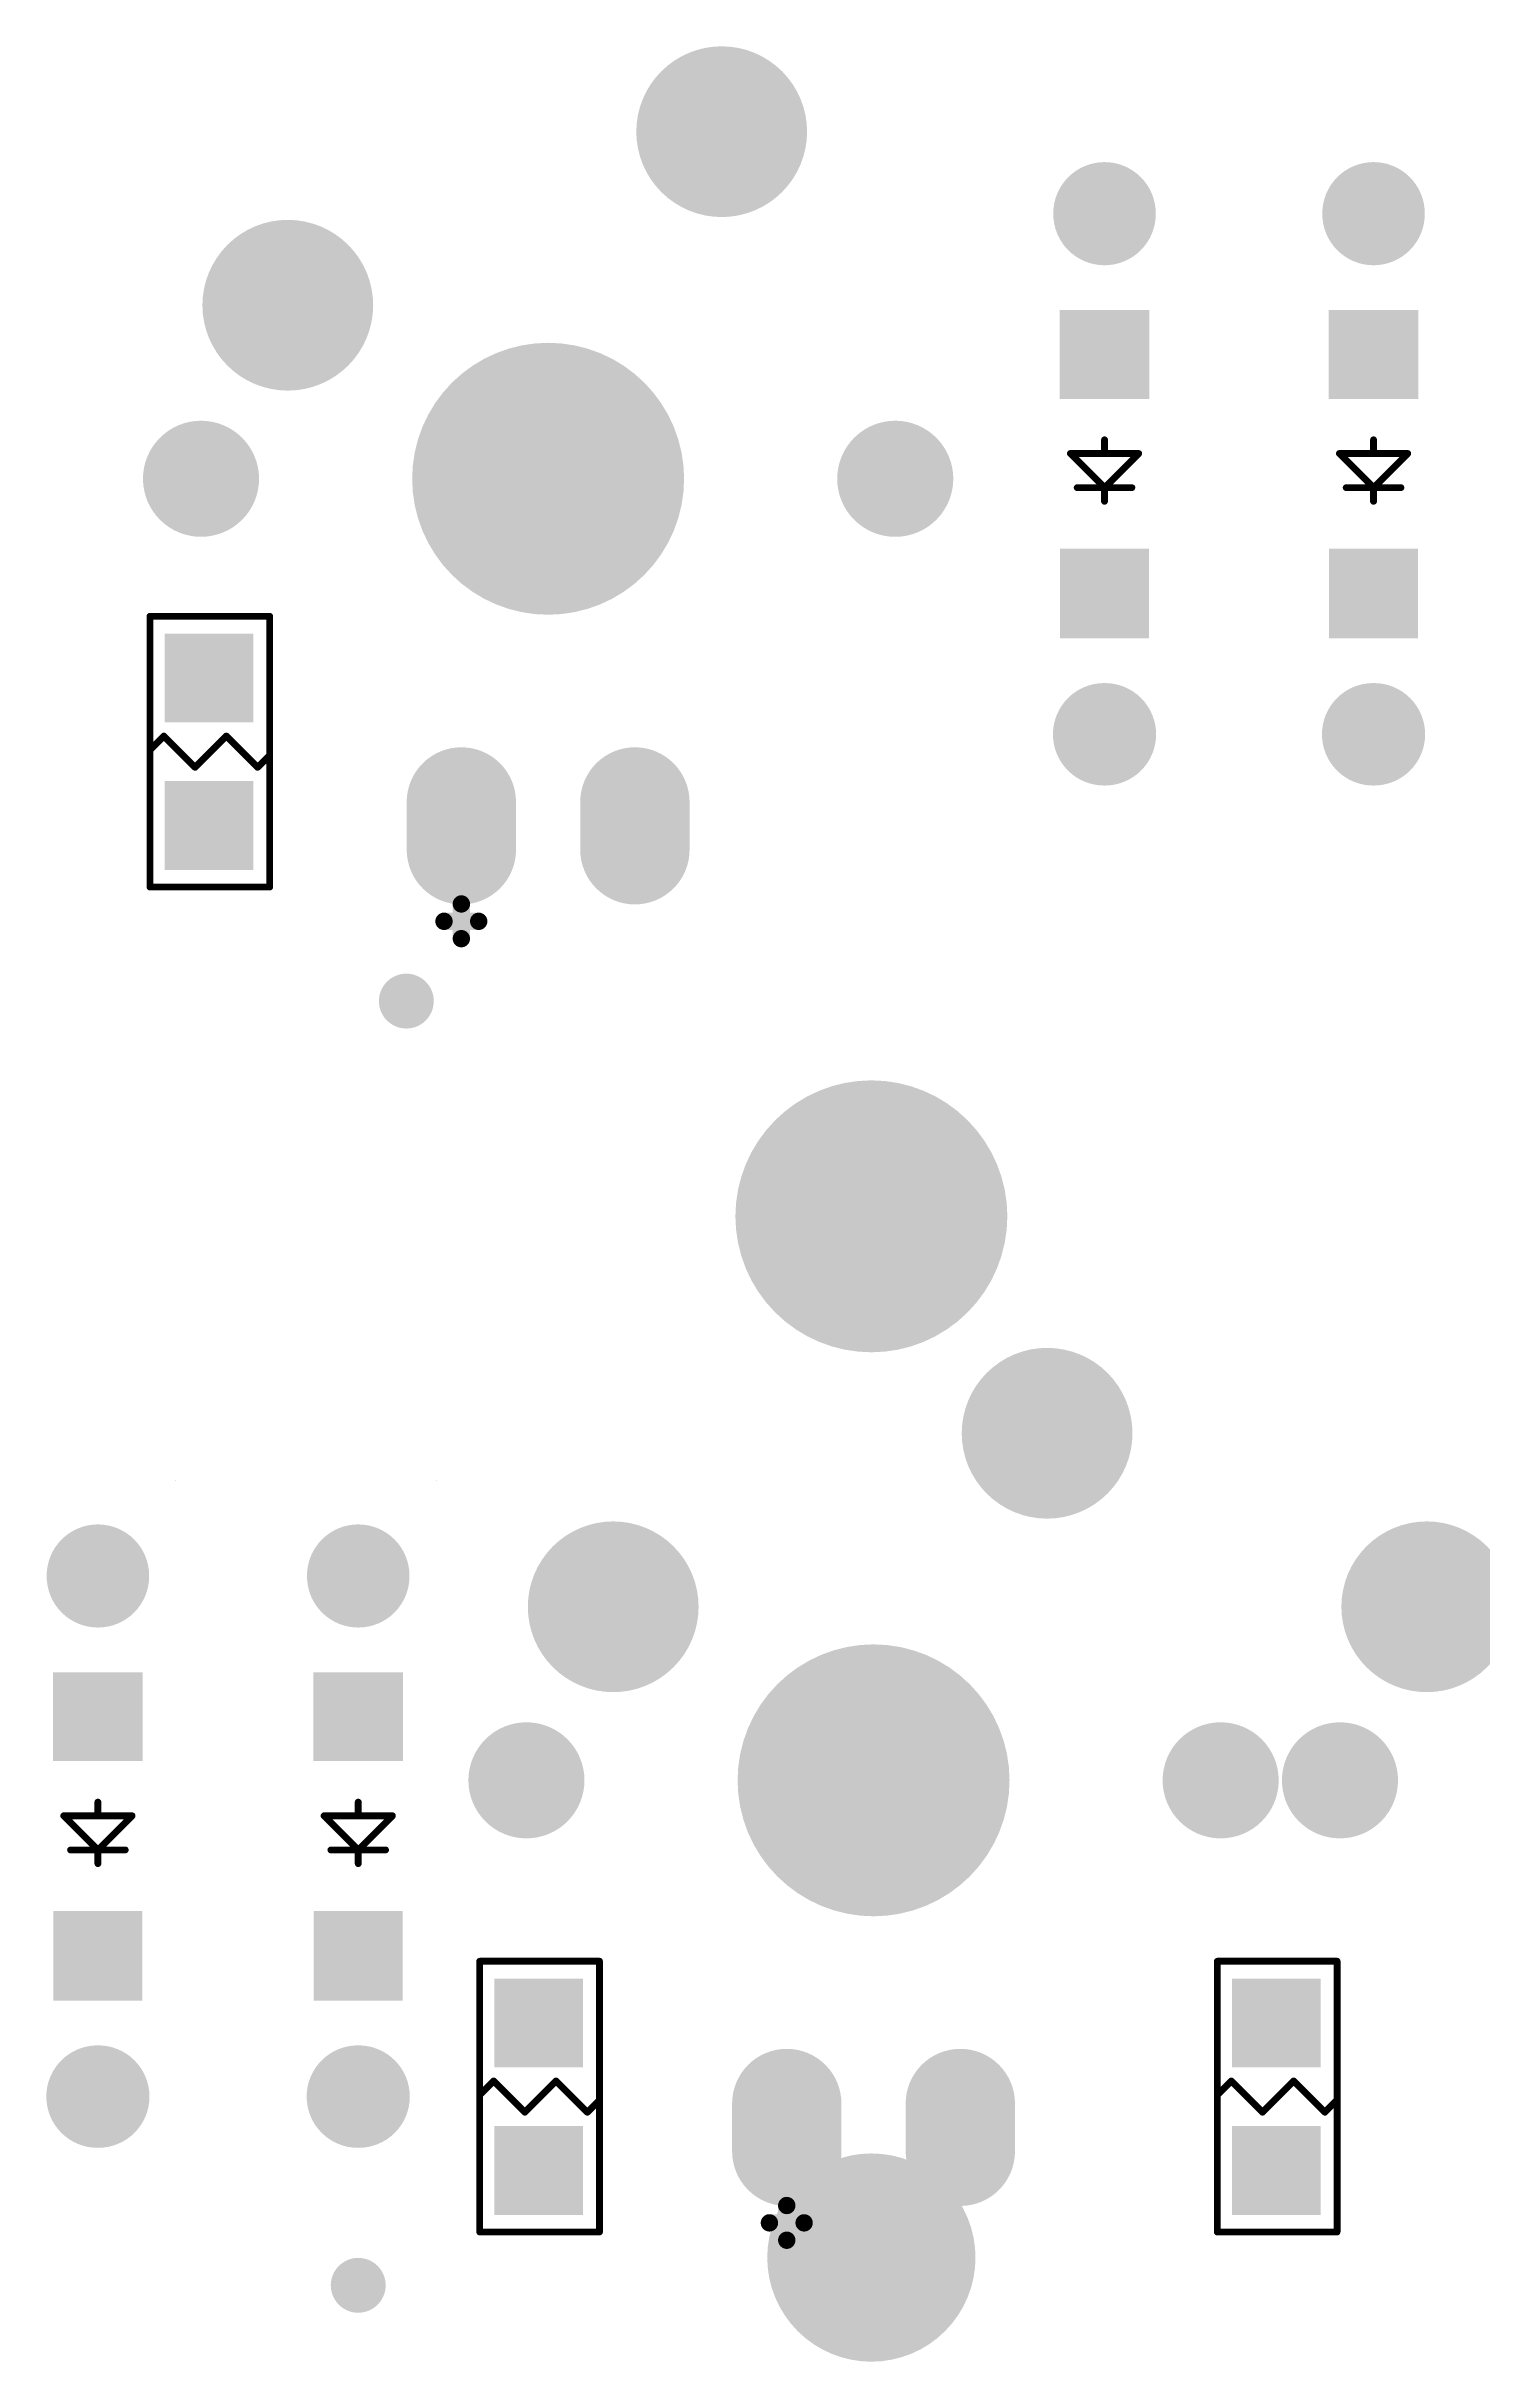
# Model space of a CAD drawing. Extents: x 407 to 769, y 688 to 804.
# Drawn here: x 647.53 to 668.55, y 728.07 to 761.96 of the extents above; entities that cross this region are included whole.
import ezdxf

# ---------------------------------------------------------------- set-up
doc = ezdxf.new("R2010")
doc.units = 0
doc.layers.get('0').update_dxf_attribs({"linetype": 'CONTINUOUS'})
for name, color, linetype in [('BOTTOMOVERLAY', 54, 'CONTINUOUS'), ('BOTTOMPASTE', 16, 'CONTINUOUS'), ('BOTTOMSOLDER', 6, 'CONTINUOUS'), ('MULTILAYER', 9, 'CONTINUOUS'), ('TOPSOLDER', 216, 'CONTINUOUS')]:
    doc.layers.add(name, color=color, linetype=linetype)

# ---------------------------------------------------------------- blocks, each defined once
blk = doc.blocks.new('IN4148G_B_52')
at = {"layer": 'BOTTOMOVERLAY', "const_width": 0.0999998}
for points in [[(0, 0.40000428), (0, 0.20000468)], [(0, 0.20000468), (-0.5000243999999999, -0.30001972)], [(0.3999992, 0.20000468), (-0.3999992, 0.20000468)], [(0.4999736, -0.30001972), (0, 0.20000468)], [(0.4999736, -0.30001972), (-0.5000243999999999, -0.30001972)], [(0, -0.30001972), (0, -0.5000193199999999)]]:
    blk.add_lwpolyline(points, dxfattribs=at)
at = {"layer": 'BOTTOMOVERLAY', "const_width": 0.0499999}
for points in [[(-0.02499868, 0.40000428, 1), (0.02499868, 0.40000428, 1)], [(-0.42499788, 0.20000468, 1), (-0.37500052, 0.20000468, 1)], [(-0.02499868, 0.20000468, 1), (0.02499868, 0.20000468, 1)], [(-0.02499868, 0.20000468, 1), (0.02499868, 0.20000468, 1)], [(-0.02499868, 0.20000468, 1), (0.02499868, 0.20000468, 1)], [(0.37500052, 0.20000468, 1), (0.42499788, 0.20000468, 1)], [(-0.52502308, -0.30001972, 1), (-0.47502572, -0.30001972, 1)], [(-0.52502308, -0.30001972, 1), (-0.47502572, -0.30001972, 1)], [(-0.02499868, -0.30001972, 1), (0.02499868, -0.30001972, 1)], [(0.47497492, -0.30001972, 1), (0.52497228, -0.30001972, 1)], [(0.47497492, -0.30001972, 1), (0.52497228, -0.30001972, 1)], [(-0.02499868, -0.5000193199999999, 1), (0.02499868, -0.5000193199999999, 1)]]:
    blk.add_lwpolyline(points, format="xyb", close=True, dxfattribs=at)
at = {"layer": 'BOTTOMPASTE'}
for points in [[(-0.6499986999999999, 1.09496352), (0.6499986999999999, 1.09496352), (-0.6499986999999999, 2.40496344), (0.6499986999999999, 2.40496344)], [(-0.6549999599999999, -2.40000282), (0.6549999599999999, -2.40000282), (-0.6549999599999999, -1.10000542), (0.6549999599999999, -1.10000542)]]:
    blk.add_solid(points, dxfattribs=at)
at = {"layer": 'BOTTOMSOLDER', "const_width": 0.7499985}
for points in [[(-0.37999924, 3.81000508, 1), (0.3700018, 3.81000508, 1)], [(-0.3700018, 3.81000508, 1), (0.37999924, 3.81000508, 1)], [(-0.37500052, -3.8049962, 1), (0.37500052, -3.8049962, 1)], [(-0.37500052, -3.81499364, 1), (0.37500052, -3.81499364, 1)]]:
    blk.add_lwpolyline(points, format="xyb", close=True, dxfattribs=at)
at = {"layer": 'BOTTOMSOLDER', "const_width": 1.49999954}
for points in [[(0.00499872, 3.81000508), (-0.00499872, 3.81000508)], [(0, -3.8049962), (0, -3.81499364)]]:
    blk.add_lwpolyline(points, dxfattribs=at)
at = {"layer": 'BOTTOMSOLDER'}
for points in [[(-0.6499986999999999, 1.09496352), (0.6499986999999999, 1.09496352), (-0.6499986999999999, 2.40496344), (0.6499986999999999, 2.40496344)], [(-0.6549999599999999, -2.40000282), (0.6549999599999999, -2.40000282), (-0.6549999599999999, -1.10000542), (0.6549999599999999, -1.10000542)]]:
    blk.add_solid(points, dxfattribs=at)
at = {"layer": 'MULTILAYER', "const_width": 0.7499985}
for points in [[(-0.37999924, 3.81000508, 1), (0.3700018, 3.81000508, 1)], [(-0.3700018, 3.81000508, 1), (0.37999924, 3.81000508, 1)], [(-0.37500052, -3.8049962, 1), (0.37500052, -3.8049962, 1)], [(-0.37500052, -3.81499364, 1), (0.37500052, -3.81499364, 1)]]:
    blk.add_lwpolyline(points, format="xyb", close=True, dxfattribs=at)
at = {"layer": 'MULTILAYER', "const_width": 1.49999954}
for points in [[(0.00499872, 3.81000508), (-0.00499872, 3.81000508)], [(0, -3.8049962), (0, -3.81499364)]]:
    blk.add_lwpolyline(points, dxfattribs=at)
blk = doc.blocks.new('IN4148G_B_53')
at = {"layer": 'BOTTOMOVERLAY', "const_width": 0.0999998}
for points in [[(0, 0.40000428), (0, 0.20000468)], [(0, 0.20000468), (-0.5000243999999999, -0.30001972)], [(0.3999992, 0.20000468), (-0.3999992, 0.20000468)], [(0.4999736, -0.30001972), (0, 0.20000468)], [(0.4999736, -0.30001972), (-0.5000243999999999, -0.30001972)], [(0, -0.30001972), (0, -0.5000193199999999)]]:
    blk.add_lwpolyline(points, dxfattribs=at)
at = {"layer": 'BOTTOMOVERLAY', "const_width": 0.0499999}
for points in [[(-0.02499868, 0.40000428, 1), (0.02499868, 0.40000428, 1)], [(-0.42499788, 0.20000468, 1), (-0.37500052, 0.20000468, 1)], [(-0.02499868, 0.20000468, 1), (0.02499868, 0.20000468, 1)], [(-0.02499868, 0.20000468, 1), (0.02499868, 0.20000468, 1)], [(-0.02499868, 0.20000468, 1), (0.02499868, 0.20000468, 1)], [(0.37500052, 0.20000468, 1), (0.42499788, 0.20000468, 1)], [(-0.52502308, -0.30001972, 1), (-0.47502572, -0.30001972, 1)], [(-0.52502308, -0.30001972, 1), (-0.47502572, -0.30001972, 1)], [(-0.02499868, -0.30001972, 1), (0.02499868, -0.30001972, 1)], [(0.47497492, -0.30001972, 1), (0.52497228, -0.30001972, 1)], [(0.47497492, -0.30001972, 1), (0.52497228, -0.30001972, 1)], [(-0.02499868, -0.5000193199999999, 1), (0.02499868, -0.5000193199999999, 1)]]:
    blk.add_lwpolyline(points, format="xyb", close=True, dxfattribs=at)
at = {"layer": 'BOTTOMPASTE'}
for points in [[(-0.6499986999999999, 1.09496352), (0.6499986999999999, 1.09496352), (-0.6499986999999999, 2.40496344), (0.6499986999999999, 2.40496344)], [(-0.6549999599999999, -2.40000282), (0.6549999599999999, -2.40000282), (-0.6549999599999999, -1.10000542), (0.6549999599999999, -1.10000542)]]:
    blk.add_solid(points, dxfattribs=at)
at = {"layer": 'BOTTOMSOLDER', "const_width": 0.7499985}
for points in [[(-0.37999924, 3.81000508, 1), (0.3700018, 3.81000508, 1)], [(-0.3700018, 3.81000508, 1), (0.37999924, 3.81000508, 1)], [(-0.37500052, -3.8049962, 1), (0.37500052, -3.8049962, 1)], [(-0.37500052, -3.81499364, 1), (0.37500052, -3.81499364, 1)]]:
    blk.add_lwpolyline(points, format="xyb", close=True, dxfattribs=at)
at = {"layer": 'BOTTOMSOLDER', "const_width": 1.49999954}
for points in [[(0.00499872, 3.81000508), (-0.00499872, 3.81000508)], [(0, -3.8049962), (0, -3.81499364)]]:
    blk.add_lwpolyline(points, dxfattribs=at)
at = {"layer": 'BOTTOMSOLDER'}
for points in [[(-0.6499986999999999, 1.09496352), (0.6499986999999999, 1.09496352), (-0.6499986999999999, 2.40496344), (0.6499986999999999, 2.40496344)], [(-0.6549999599999999, -2.40000282), (0.6549999599999999, -2.40000282), (-0.6549999599999999, -1.10000542), (0.6549999599999999, -1.10000542)]]:
    blk.add_solid(points, dxfattribs=at)
at = {"layer": 'MULTILAYER', "const_width": 0.7499985}
for points in [[(-0.37999924, 3.81000508, 1), (0.3700018, 3.81000508, 1)], [(-0.3700018, 3.81000508, 1), (0.37999924, 3.81000508, 1)], [(-0.37500052, -3.8049962, 1), (0.37500052, -3.8049962, 1)], [(-0.37500052, -3.81499364, 1), (0.37500052, -3.81499364, 1)]]:
    blk.add_lwpolyline(points, format="xyb", close=True, dxfattribs=at)
at = {"layer": 'MULTILAYER', "const_width": 1.49999954}
for points in [[(0.00499872, 3.81000508), (-0.00499872, 3.81000508)], [(0, -3.8049962), (0, -3.81499364)]]:
    blk.add_lwpolyline(points, dxfattribs=at)
blk = doc.blocks.new('IN4148G_B_70')
at = {"layer": 'BOTTOMOVERLAY', "const_width": 0.0999998}
for points in [[(0, 0.40000428), (0, 0.20000468)], [(0, 0.20000468), (-0.5000243999999999, -0.30001972)], [(0.3999992, 0.20000468), (-0.3999992, 0.20000468)], [(0.4999736, -0.30001972), (0, 0.20000468)], [(0.4999736, -0.30001972), (-0.5000243999999999, -0.30001972)], [(0, -0.30001972), (0, -0.5000193199999999)]]:
    blk.add_lwpolyline(points, dxfattribs=at)
at = {"layer": 'BOTTOMOVERLAY', "const_width": 0.0499999}
for points in [[(-0.02499868, 0.40000428, 1), (0.02499868, 0.40000428, 1)], [(-0.42499788, 0.20000468, 1), (-0.37500052, 0.20000468, 1)], [(-0.02499868, 0.20000468, 1), (0.02499868, 0.20000468, 1)], [(-0.02499868, 0.20000468, 1), (0.02499868, 0.20000468, 1)], [(-0.02499868, 0.20000468, 1), (0.02499868, 0.20000468, 1)], [(0.37500052, 0.20000468, 1), (0.42499788, 0.20000468, 1)], [(-0.52502308, -0.30001972, 1), (-0.47502572, -0.30001972, 1)], [(-0.52502308, -0.30001972, 1), (-0.47502572, -0.30001972, 1)], [(-0.02499868, -0.30001972, 1), (0.02499868, -0.30001972, 1)], [(0.47497492, -0.30001972, 1), (0.52497228, -0.30001972, 1)], [(0.47497492, -0.30001972, 1), (0.52497228, -0.30001972, 1)], [(-0.02499868, -0.5000193199999999, 1), (0.02499868, -0.5000193199999999, 1)]]:
    blk.add_lwpolyline(points, format="xyb", close=True, dxfattribs=at)
at = {"layer": 'BOTTOMPASTE'}
for points in [[(-0.6499986999999999, 1.09496352), (0.6499986999999999, 1.09496352), (-0.6499986999999999, 2.40496344), (0.6499986999999999, 2.40496344)], [(-0.6549999599999999, -2.40000282), (0.6549999599999999, -2.40000282), (-0.6549999599999999, -1.10000542), (0.6549999599999999, -1.10000542)]]:
    blk.add_solid(points, dxfattribs=at)
at = {"layer": 'BOTTOMSOLDER', "const_width": 0.7499985}
for points in [[(-0.37999924, 3.81000508, 1), (0.3700018, 3.81000508, 1)], [(-0.3700018, 3.81000508, 1), (0.37999924, 3.81000508, 1)], [(-0.37500052, -3.8049962, 1), (0.37500052, -3.8049962, 1)], [(-0.37500052, -3.81499364, 1), (0.37500052, -3.81499364, 1)]]:
    blk.add_lwpolyline(points, format="xyb", close=True, dxfattribs=at)
at = {"layer": 'BOTTOMSOLDER', "const_width": 1.49999954}
for points in [[(0.00499872, 3.81000508), (-0.00499872, 3.81000508)], [(0, -3.8049962), (0, -3.81499364)]]:
    blk.add_lwpolyline(points, dxfattribs=at)
at = {"layer": 'BOTTOMSOLDER'}
for points in [[(-0.6499986999999999, 1.09496352), (0.6499986999999999, 1.09496352), (-0.6499986999999999, 2.40496344), (0.6499986999999999, 2.40496344)], [(-0.6549999599999999, -2.40000282), (0.6549999599999999, -2.40000282), (-0.6549999599999999, -1.10000542), (0.6549999599999999, -1.10000542)]]:
    blk.add_solid(points, dxfattribs=at)
at = {"layer": 'MULTILAYER', "const_width": 0.7499985}
for points in [[(-0.37999924, 3.81000508, 1), (0.3700018, 3.81000508, 1)], [(-0.3700018, 3.81000508, 1), (0.37999924, 3.81000508, 1)], [(-0.37500052, -3.8049962, 1), (0.37500052, -3.8049962, 1)], [(-0.37500052, -3.81499364, 1), (0.37500052, -3.81499364, 1)]]:
    blk.add_lwpolyline(points, format="xyb", close=True, dxfattribs=at)
at = {"layer": 'MULTILAYER', "const_width": 1.49999954}
for points in [[(0.00499872, 3.81000508), (-0.00499872, 3.81000508)], [(0, -3.8049962), (0, -3.81499364)]]:
    blk.add_lwpolyline(points, dxfattribs=at)
blk = doc.blocks.new('IN4148G_B_71')
at = {"layer": 'BOTTOMOVERLAY', "const_width": 0.0999998}
for points in [[(0, 0.40000428), (0, 0.20000468)], [(0, 0.20000468), (-0.5000243999999999, -0.30001972)], [(0.3999992, 0.20000468), (-0.3999992, 0.20000468)], [(0.4999736, -0.30001972), (0, 0.20000468)], [(0.4999736, -0.30001972), (-0.5000243999999999, -0.30001972)], [(0, -0.30001972), (0, -0.5000193199999999)]]:
    blk.add_lwpolyline(points, dxfattribs=at)
at = {"layer": 'BOTTOMOVERLAY', "const_width": 0.0499999}
for points in [[(-0.02499868, 0.40000428, 1), (0.02499868, 0.40000428, 1)], [(-0.42499788, 0.20000468, 1), (-0.37500052, 0.20000468, 1)], [(-0.02499868, 0.20000468, 1), (0.02499868, 0.20000468, 1)], [(-0.02499868, 0.20000468, 1), (0.02499868, 0.20000468, 1)], [(-0.02499868, 0.20000468, 1), (0.02499868, 0.20000468, 1)], [(0.37500052, 0.20000468, 1), (0.42499788, 0.20000468, 1)], [(-0.52502308, -0.30001972, 1), (-0.47502572, -0.30001972, 1)], [(-0.52502308, -0.30001972, 1), (-0.47502572, -0.30001972, 1)], [(-0.02499868, -0.30001972, 1), (0.02499868, -0.30001972, 1)], [(0.47497492, -0.30001972, 1), (0.52497228, -0.30001972, 1)], [(0.47497492, -0.30001972, 1), (0.52497228, -0.30001972, 1)], [(-0.02499868, -0.5000193199999999, 1), (0.02499868, -0.5000193199999999, 1)]]:
    blk.add_lwpolyline(points, format="xyb", close=True, dxfattribs=at)
at = {"layer": 'BOTTOMPASTE'}
for points in [[(-0.6499986999999999, 1.09496352), (0.6499986999999999, 1.09496352), (-0.6499986999999999, 2.40496344), (0.6499986999999999, 2.40496344)], [(-0.6549999599999999, -2.40000282), (0.6549999599999999, -2.40000282), (-0.6549999599999999, -1.10000542), (0.6549999599999999, -1.10000542)]]:
    blk.add_solid(points, dxfattribs=at)
at = {"layer": 'BOTTOMSOLDER', "const_width": 0.7499985}
for points in [[(-0.37999924, 3.81000508, 1), (0.3700018, 3.81000508, 1)], [(-0.3700018, 3.81000508, 1), (0.37999924, 3.81000508, 1)], [(-0.37500052, -3.8049962, 1), (0.37500052, -3.8049962, 1)], [(-0.37500052, -3.81499364, 1), (0.37500052, -3.81499364, 1)]]:
    blk.add_lwpolyline(points, format="xyb", close=True, dxfattribs=at)
at = {"layer": 'BOTTOMSOLDER', "const_width": 1.49999954}
for points in [[(0.00499872, 3.81000508), (-0.00499872, 3.81000508)], [(0, -3.8049962), (0, -3.81499364)]]:
    blk.add_lwpolyline(points, dxfattribs=at)
at = {"layer": 'BOTTOMSOLDER'}
for points in [[(-0.6499986999999999, 1.09496352), (0.6499986999999999, 1.09496352), (-0.6499986999999999, 2.40496344), (0.6499986999999999, 2.40496344)], [(-0.6549999599999999, -2.40000282), (0.6549999599999999, -2.40000282), (-0.6549999599999999, -1.10000542), (0.6549999599999999, -1.10000542)]]:
    blk.add_solid(points, dxfattribs=at)
at = {"layer": 'MULTILAYER', "const_width": 0.7499985}
for points in [[(-0.37999924, 3.81000508, 1), (0.3700018, 3.81000508, 1)], [(-0.3700018, 3.81000508, 1), (0.37999924, 3.81000508, 1)], [(-0.37500052, -3.8049962, 1), (0.37500052, -3.8049962, 1)], [(-0.37500052, -3.81499364, 1), (0.37500052, -3.81499364, 1)]]:
    blk.add_lwpolyline(points, format="xyb", close=True, dxfattribs=at)
at = {"layer": 'MULTILAYER', "const_width": 1.49999954}
for points in [[(0.00499872, 3.81000508), (-0.00499872, 3.81000508)], [(0, -3.8049962), (0, -3.81499364)]]:
    blk.add_lwpolyline(points, dxfattribs=at)
blk = doc.blocks.new('R0805_B_212')
at = {"layer": 'BOTTOMOVERLAY', "const_width": 0.0999998}
for points in [[(-0.8889999999999999, 1.98119492), (0.8635999999999999, 1.98119492)], [(-0.8889999999999999, -1.98125588), (-0.8889999999999999, 1.98119492)], [(0.8635999999999999, -1.98125588), (0.8635999999999999, 1.98119492)], [(-0.8889999999999999, 0.02534412), (-0.6858, 0.22854412)], [(-0.6858, 0.22854412), (-0.2286, -0.22865588)], [(-0.2286, -0.22865588), (0, -5.587999999999999e-05)], [(0, -5.587999999999999e-05), (0.2286, 0.22854412)], [(0.2286, 0.22854412), (0.6858, -0.22865588)], [(0.6858, -0.22865588), (0.8635999999999999, -0.05085588)], [(-0.8889999999999999, -1.98125588), (0.8635999999999999, -1.98125588)]]:
    blk.add_lwpolyline(points, dxfattribs=at)
at = {"layer": 'BOTTOMOVERLAY', "const_width": 0.0499999}
for points in [[(-0.91399868, 1.98119492, 1), (-0.86400132, 1.98119492, 1)], [(-0.91399868, 1.98119492, 1), (-0.86400132, 1.98119492, 1)], [(0.83860132, 1.98119492, 1), (0.88859868, 1.98119492, 1)], [(0.83860132, 1.98119492, 1), (0.88859868, 1.98119492, 1)], [(-0.91399868, 0.02534412, 1), (-0.86400132, 0.02534412, 1)], [(-0.7107986799999999, 0.22854412, 1), (-0.6608013199999999, 0.22854412, 1)], [(-0.7107986799999999, 0.22854412, 1), (-0.6608013199999999, 0.22854412, 1)], [(-0.02499868, -5.587999999999999e-05, 1), (0.02499868, -5.587999999999999e-05, 1)], [(-0.02499868, -5.587999999999999e-05, 1), (0.02499868, -5.587999999999999e-05, 1)], [(0.20360132, 0.22854412, 1), (0.25359868, 0.22854412, 1)], [(0.20360132, 0.22854412, 1), (0.25359868, 0.22854412, 1)], [(-0.25359868, -0.22865588, 1), (-0.20360132, -0.22865588, 1)], [(-0.25359868, -0.22865588, 1), (-0.20360132, -0.22865588, 1)], [(0.6608013199999999, -0.22865588, 1), (0.7107986799999999, -0.22865588, 1)], [(0.6608013199999999, -0.22865588, 1), (0.7107986799999999, -0.22865588, 1)], [(0.83860132, -0.05085588, 1), (0.88859868, -0.05085588, 1)], [(-0.91399868, -1.98125588, 1), (-0.86400132, -1.98125588, 1)], [(-0.91399868, -1.98125588, 1), (-0.86400132, -1.98125588, 1)], [(0.83860132, -1.98125588, 1), (0.88859868, -1.98125588, 1)], [(0.83860132, -1.98125588, 1), (0.88859868, -1.98125588, 1)]]:
    blk.add_lwpolyline(points, format="xyb", close=True, dxfattribs=at)
at = {"layer": 'BOTTOMPASTE'}
for points in [[(0.6245987, 0.42802302), (0.6245987, 1.72802042), (-0.6753986999999999, 0.42802302), (-0.6753986999999999, 1.72802042)], [(0.6245987, -1.73097698), (0.6245987, -0.43097958), (-0.6753986999999999, -1.73097698), (-0.6753986999999999, -0.43097958)]]:
    blk.add_solid(points, dxfattribs=at)
at = {"layer": 'BOTTOMSOLDER'}
for points in [[(0.6245987, 0.42802302), (0.6245987, 1.72802042), (-0.6753986999999999, 0.42802302), (-0.6753986999999999, 1.72802042)], [(0.6245987, -1.73097698), (0.6245987, -0.43097958), (-0.6753986999999999, -1.73097698), (-0.6753986999999999, -0.43097958)]]:
    blk.add_solid(points, dxfattribs=at)
blk = doc.blocks.new('R0805_B_226')
at = {"layer": 'BOTTOMOVERLAY', "const_width": 0.0999998}
for points in [[(-0.8889999999999999, 1.98114412), (0.8635999999999999, 1.98114412)], [(-0.8889999999999999, -1.98125588), (-0.8889999999999999, 1.98114412)], [(0.8635999999999999, -1.98125588), (0.8635999999999999, 1.98114412)], [(-0.8889999999999999, 0.02534412), (-0.6858, 0.22854412)], [(-0.6858, 0.22854412), (-0.2286, -0.22865588)], [(-0.2286, -0.22865588), (0, -5.587999999999999e-05)], [(0, -5.587999999999999e-05), (0.2286, 0.22854412)], [(0.2286, 0.22854412), (0.6858, -0.22865588)], [(0.6858, -0.22865588), (0.8635999999999999, -0.05085588)], [(-0.8889999999999999, -1.98125588), (0.8635999999999999, -1.98125588)]]:
    blk.add_lwpolyline(points, dxfattribs=at)
at = {"layer": 'BOTTOMOVERLAY', "const_width": 0.0499999}
for points in [[(-0.91399868, 1.98114412, 1), (-0.86400132, 1.98114412, 1)], [(-0.91399868, 1.98114412, 1), (-0.86400132, 1.98114412, 1)], [(0.83860132, 1.98114412, 1), (0.88859868, 1.98114412, 1)], [(0.83860132, 1.98114412, 1), (0.88859868, 1.98114412, 1)], [(-0.91399868, 0.02534412, 1), (-0.86400132, 0.02534412, 1)], [(-0.7107986799999999, 0.22854412, 1), (-0.6608013199999999, 0.22854412, 1)], [(-0.7107986799999999, 0.22854412, 1), (-0.6608013199999999, 0.22854412, 1)], [(-0.02499868, -5.587999999999999e-05, 1), (0.02499868, -5.587999999999999e-05, 1)], [(-0.02499868, -5.587999999999999e-05, 1), (0.02499868, -5.587999999999999e-05, 1)], [(0.20360132, 0.22854412, 1), (0.25359868, 0.22854412, 1)], [(0.20360132, 0.22854412, 1), (0.25359868, 0.22854412, 1)], [(-0.25359868, -0.22865588, 1), (-0.20360132, -0.22865588, 1)], [(-0.25359868, -0.22865588, 1), (-0.20360132, -0.22865588, 1)], [(0.6608013199999999, -0.22865588, 1), (0.7107986799999999, -0.22865588, 1)], [(0.6608013199999999, -0.22865588, 1), (0.7107986799999999, -0.22865588, 1)], [(0.83860132, -0.05085588, 1), (0.88859868, -0.05085588, 1)], [(-0.91399868, -1.98125588, 1), (-0.86400132, -1.98125588, 1)], [(-0.91399868, -1.98125588, 1), (-0.86400132, -1.98125588, 1)], [(0.83860132, -1.98125588, 1), (0.88859868, -1.98125588, 1)], [(0.83860132, -1.98125588, 1), (0.88859868, -1.98125588, 1)]]:
    blk.add_lwpolyline(points, format="xyb", close=True, dxfattribs=at)
at = {"layer": 'BOTTOMPASTE'}
for points in [[(0.6245987, 0.42802302), (0.6245987, 1.72802042), (-0.6753986999999999, 0.42802302), (-0.6753986999999999, 1.72802042)], [(0.6245987, -1.73097698), (0.6245987, -0.43097958), (-0.6753986999999999, -1.73097698), (-0.6753986999999999, -0.43097958)]]:
    blk.add_solid(points, dxfattribs=at)
at = {"layer": 'BOTTOMSOLDER'}
for points in [[(0.6245987, 0.42802302), (0.6245987, 1.72802042), (-0.6753986999999999, 0.42802302), (-0.6753986999999999, 1.72802042)], [(0.6245987, -1.73097698), (0.6245987, -0.43097958), (-0.6753986999999999, -1.73097698), (-0.6753986999999999, -0.43097958)]]:
    blk.add_solid(points, dxfattribs=at)
blk = doc.blocks.new('R0805_B_227')
at = {"layer": 'BOTTOMOVERLAY', "const_width": 0.0999998}
for points in [[(-0.8889999999999999, 1.98114412), (0.8635999999999999, 1.98114412)], [(-0.8889999999999999, -1.98125588), (-0.8889999999999999, 1.98114412)], [(0.8635999999999999, -1.98125588), (0.8635999999999999, 1.98114412)], [(-0.8889999999999999, 0.02534412), (-0.6858, 0.22854412)], [(-0.6858, 0.22854412), (-0.2286, -0.22865588)], [(-0.2286, -0.22865588), (0, -5.587999999999999e-05)], [(0, -5.587999999999999e-05), (0.2286, 0.22854412)], [(0.2286, 0.22854412), (0.6858, -0.22865588)], [(0.6858, -0.22865588), (0.8635999999999999, -0.05085588)], [(-0.8889999999999999, -1.98125588), (0.8635999999999999, -1.98125588)]]:
    blk.add_lwpolyline(points, dxfattribs=at)
at = {"layer": 'BOTTOMOVERLAY', "const_width": 0.0499999}
for points in [[(-0.91399868, 1.98114412, 1), (-0.86400132, 1.98114412, 1)], [(-0.91399868, 1.98114412, 1), (-0.86400132, 1.98114412, 1)], [(0.83860132, 1.98114412, 1), (0.88859868, 1.98114412, 1)], [(0.83860132, 1.98114412, 1), (0.88859868, 1.98114412, 1)], [(-0.91399868, 0.02534412, 1), (-0.86400132, 0.02534412, 1)], [(-0.7107986799999999, 0.22854412, 1), (-0.6608013199999999, 0.22854412, 1)], [(-0.7107986799999999, 0.22854412, 1), (-0.6608013199999999, 0.22854412, 1)], [(-0.02499868, -5.587999999999999e-05, 1), (0.02499868, -5.587999999999999e-05, 1)], [(-0.02499868, -5.587999999999999e-05, 1), (0.02499868, -5.587999999999999e-05, 1)], [(0.20360132, 0.22854412, 1), (0.25359868, 0.22854412, 1)], [(0.20360132, 0.22854412, 1), (0.25359868, 0.22854412, 1)], [(-0.25359868, -0.22865588, 1), (-0.20360132, -0.22865588, 1)], [(-0.25359868, -0.22865588, 1), (-0.20360132, -0.22865588, 1)], [(0.6608013199999999, -0.22865588, 1), (0.7107986799999999, -0.22865588, 1)], [(0.6608013199999999, -0.22865588, 1), (0.7107986799999999, -0.22865588, 1)], [(0.83860132, -0.05085588, 1), (0.88859868, -0.05085588, 1)], [(-0.91399868, -1.98125588, 1), (-0.86400132, -1.98125588, 1)], [(-0.91399868, -1.98125588, 1), (-0.86400132, -1.98125588, 1)], [(0.83860132, -1.98125588, 1), (0.88859868, -1.98125588, 1)], [(0.83860132, -1.98125588, 1), (0.88859868, -1.98125588, 1)]]:
    blk.add_lwpolyline(points, format="xyb", close=True, dxfattribs=at)
at = {"layer": 'BOTTOMPASTE'}
for points in [[(0.6245987, 0.42802302), (0.6245987, 1.72802042), (-0.6753986999999999, 0.42802302), (-0.6753986999999999, 1.72802042)], [(0.6245987, -1.73097698), (0.6245987, -0.43097958), (-0.6753986999999999, -1.73097698), (-0.6753986999999999, -0.43097958)]]:
    blk.add_solid(points, dxfattribs=at)
at = {"layer": 'BOTTOMSOLDER'}
for points in [[(0.6245987, 0.42802302), (0.6245987, 1.72802042), (-0.6753986999999999, 0.42802302), (-0.6753986999999999, 1.72802042)], [(0.6245987, -1.73097698), (0.6245987, -0.43097958), (-0.6753986999999999, -1.73097698), (-0.6753986999999999, -0.43097958)]]:
    blk.add_solid(points, dxfattribs=at)
blk = doc.blocks.new('MX1UP__B_329')
at = {"layer": 'BOTTOMOVERLAY', "const_width": 0.254}
for points in [[(-1.26996698, -6.730997459999999), (-1.26996698, -6.222997459999999)], [(-1.52396698, -6.47699746), (-1.01596698, -6.47699746)]]:
    blk.add_lwpolyline(points, dxfattribs=at)
at = {"layer": 'BOTTOMOVERLAY', "const_width": 0.127}
for points in [[(-1.33346698, -6.222997459999999, 1), (-1.20646698, -6.222997459999999, 1)], [(-1.58746698, -6.47699746, 1), (-1.46046698, -6.47699746, 1)], [(-1.07946698, -6.47699746, 1), (-0.95246698, -6.47699746, 1)], [(-1.33346698, -6.730997459999999, 1), (-1.20646698, -6.730997459999999, 1)]]:
    blk.add_lwpolyline(points, format="xyb", close=True, dxfattribs=at)
at = {"layer": 'BOTTOMSOLDER'}
for points, const_width in [([(1.91519302, 5.08000254, 1), (3.16487302, 5.08000254, 1)], 1.24968), ([(-4.434806979999999, 2.54000254, 1), (-3.18512698, 2.54000254, 1)], 1.24968), ([(-0.9950119799999999, 2.54e-06, 1), (0.9950780199999999, 2.54e-06, 1)], 1.99009), ([(-5.50478198, 2.54e-06, 1), (-4.655151979999999, 2.54e-06, 1)], 0.84963), ([(4.65521802, 2.54e-06, 1), (5.50484802, 2.54e-06, 1)], 0.84963), ([(-1.66996618, -4.72999816, 1), (-0.86996778, -4.72999816, 1)], 0.7999984), ([(0.87003382, -4.72999816, 1), (1.67003222, -4.72999816, 1)], 0.7999984), ([(-1.66996618, -5.42999676, 1), (-0.86996778, -5.42999676, 1)], 0.7999984), ([(0.87003382, -5.42999676, 1), (1.67003222, -5.42999676, 1)], 0.7999984)]:
    blk.add_lwpolyline(points, format="xyb", close=True, dxfattribs=dict(at, const_width=const_width))
at = {"layer": 'BOTTOMSOLDER', "const_width": 1.59999934}
for points in [[(-1.26996698, -5.42999676), (-1.26996698, -4.72999816)], [(1.27003302, -5.42999676), (1.27003302, -4.72999816)]]:
    blk.add_lwpolyline(points, dxfattribs=at)
at = {"layer": 'MULTILAYER'}
for points, const_width in [([(1.91519302, 5.08000254, 1), (3.16487302, 5.08000254, 1)], 1.24968), ([(-4.434806979999999, 2.54000254, 1), (-3.18512698, 2.54000254, 1)], 1.24968), ([(-0.9950119799999999, 2.54e-06, 1), (0.9950780199999999, 2.54e-06, 1)], 1.99009), ([(-5.50478198, 2.54e-06, 1), (-4.655151979999999, 2.54e-06, 1)], 0.84963), ([(4.65521802, 2.54e-06, 1), (5.50484802, 2.54e-06, 1)], 0.84963), ([(-1.66996618, -4.72999816, 1), (-0.86996778, -4.72999816, 1)], 0.7999984), ([(0.87003382, -4.72999816, 1), (1.67003222, -4.72999816, 1)], 0.7999984), ([(-1.66996618, -5.42999676, 1), (-0.86996778, -5.42999676, 1)], 0.7999984), ([(0.87003382, -5.42999676, 1), (1.67003222, -5.42999676, 1)], 0.7999984)]:
    blk.add_lwpolyline(points, format="xyb", close=True, dxfattribs=dict(at, const_width=const_width))
at = {"layer": 'MULTILAYER', "const_width": 1.59999934}
for points in [[(-1.26996698, -5.42999676), (-1.26996698, -4.72999816)], [(1.27003302, -5.42999676), (1.27003302, -4.72999816)]]:
    blk.add_lwpolyline(points, dxfattribs=at)
at = {"layer": 'TOPSOLDER'}
for points, const_width in [([(1.91519302, 5.08000254, 1), (3.16487302, 5.08000254, 1)], 1.24968), ([(-4.434806979999999, 2.54000254, 1), (-3.18512698, 2.54000254, 1)], 1.24968), ([(-0.9950119799999999, 2.54e-06, 1), (0.9950780199999999, 2.54e-06, 1)], 1.99009), ([(-5.50478198, 2.54e-06, 1), (-4.655151979999999, 2.54e-06, 1)], 0.84963), ([(4.65521802, 2.54e-06, 1), (5.50484802, 2.54e-06, 1)], 0.84963), ([(-1.66996618, -4.72999816, 1), (-0.86996778, -4.72999816, 1)], 0.7999984), ([(0.87003382, -4.72999816, 1), (1.67003222, -4.72999816, 1)], 0.7999984), ([(-1.66996618, -5.42999676, 1), (-0.86996778, -5.42999676, 1)], 0.7999984), ([(0.87003382, -5.42999676, 1), (1.67003222, -5.42999676, 1)], 0.7999984)]:
    blk.add_lwpolyline(points, format="xyb", close=True, dxfattribs=dict(at, const_width=const_width))
at = {"layer": 'TOPSOLDER', "const_width": 1.59999934}
for points in [[(-1.26996698, -5.42999676), (-1.26996698, -4.72999816)], [(1.27003302, -5.42999676), (1.27003302, -4.72999816)]]:
    blk.add_lwpolyline(points, dxfattribs=at)
blk = doc.blocks.new('MX1UP__B_331')
at = {"layer": 'BOTTOMOVERLAY', "const_width": 0.254}
for points in [[(-1.26996698, -6.730997459999999), (-1.26996698, -6.222997459999999)], [(-1.52396698, -6.47699746), (-1.01596698, -6.47699746)]]:
    blk.add_lwpolyline(points, dxfattribs=at)
at = {"layer": 'BOTTOMOVERLAY', "const_width": 0.127}
for points in [[(-1.33346698, -6.222997459999999, 1), (-1.20646698, -6.222997459999999, 1)], [(-1.58746698, -6.47699746, 1), (-1.46046698, -6.47699746, 1)], [(-1.07946698, -6.47699746, 1), (-0.95246698, -6.47699746, 1)], [(-1.33346698, -6.730997459999999, 1), (-1.20646698, -6.730997459999999, 1)]]:
    blk.add_lwpolyline(points, format="xyb", close=True, dxfattribs=at)
at = {"layer": 'BOTTOMSOLDER'}
for points, const_width in [([(1.91519302, 5.08000254, 1), (3.16487302, 5.08000254, 1)], 1.24968), ([(-4.434806979999999, 2.54000254, 1), (-3.18512698, 2.54000254, 1)], 1.24968), ([(-0.9950119799999999, 2.54e-06, 1), (0.9950780199999999, 2.54e-06, 1)], 1.99009), ([(-5.50478198, 2.54e-06, 1), (-4.655151979999999, 2.54e-06, 1)], 0.84963), ([(4.65521802, 2.54e-06, 1), (5.50484802, 2.54e-06, 1)], 0.84963), ([(-1.66996618, -4.72999816, 1), (-0.86996778, -4.72999816, 1)], 0.7999984), ([(0.87003382, -4.72999816, 1), (1.67003222, -4.72999816, 1)], 0.7999984), ([(-1.66996618, -5.42999676, 1), (-0.86996778, -5.42999676, 1)], 0.7999984), ([(0.87003382, -5.42999676, 1), (1.67003222, -5.42999676, 1)], 0.7999984)]:
    blk.add_lwpolyline(points, format="xyb", close=True, dxfattribs=dict(at, const_width=const_width))
at = {"layer": 'BOTTOMSOLDER', "const_width": 1.59999934}
for points in [[(-1.26996698, -5.42999676), (-1.26996698, -4.72999816)], [(1.27003302, -5.42999676), (1.27003302, -4.72999816)]]:
    blk.add_lwpolyline(points, dxfattribs=at)
at = {"layer": 'MULTILAYER'}
for points, const_width in [([(1.91519302, 5.08000254, 1), (3.16487302, 5.08000254, 1)], 1.24968), ([(-4.434806979999999, 2.54000254, 1), (-3.18512698, 2.54000254, 1)], 1.24968), ([(-0.9950119799999999, 2.54e-06, 1), (0.9950780199999999, 2.54e-06, 1)], 1.99009), ([(-5.50478198, 2.54e-06, 1), (-4.655151979999999, 2.54e-06, 1)], 0.84963), ([(4.65521802, 2.54e-06, 1), (5.50484802, 2.54e-06, 1)], 0.84963), ([(-1.66996618, -4.72999816, 1), (-0.86996778, -4.72999816, 1)], 0.7999984), ([(0.87003382, -4.72999816, 1), (1.67003222, -4.72999816, 1)], 0.7999984), ([(-1.66996618, -5.42999676, 1), (-0.86996778, -5.42999676, 1)], 0.7999984), ([(0.87003382, -5.42999676, 1), (1.67003222, -5.42999676, 1)], 0.7999984)]:
    blk.add_lwpolyline(points, format="xyb", close=True, dxfattribs=dict(at, const_width=const_width))
at = {"layer": 'MULTILAYER', "const_width": 1.59999934}
for points in [[(-1.26996698, -5.42999676), (-1.26996698, -4.72999816)], [(1.27003302, -5.42999676), (1.27003302, -4.72999816)]]:
    blk.add_lwpolyline(points, dxfattribs=at)
at = {"layer": 'TOPSOLDER'}
for points, const_width in [([(1.91519302, 5.08000254, 1), (3.16487302, 5.08000254, 1)], 1.24968), ([(-4.434806979999999, 2.54000254, 1), (-3.18512698, 2.54000254, 1)], 1.24968), ([(-0.9950119799999999, 2.54e-06, 1), (0.9950780199999999, 2.54e-06, 1)], 1.99009), ([(-5.50478198, 2.54e-06, 1), (-4.655151979999999, 2.54e-06, 1)], 0.84963), ([(4.65521802, 2.54e-06, 1), (5.50484802, 2.54e-06, 1)], 0.84963), ([(-1.66996618, -4.72999816, 1), (-0.86996778, -4.72999816, 1)], 0.7999984), ([(0.87003382, -4.72999816, 1), (1.67003222, -4.72999816, 1)], 0.7999984), ([(-1.66996618, -5.42999676, 1), (-0.86996778, -5.42999676, 1)], 0.7999984), ([(0.87003382, -5.42999676, 1), (1.67003222, -5.42999676, 1)], 0.7999984)]:
    blk.add_lwpolyline(points, format="xyb", close=True, dxfattribs=dict(at, const_width=const_width))
at = {"layer": 'TOPSOLDER', "const_width": 1.59999934}
for points in [[(-1.26996698, -5.42999676), (-1.26996698, -4.72999816)], [(1.27003302, -5.42999676), (1.27003302, -4.72999816)]]:
    blk.add_lwpolyline(points, dxfattribs=at)
blk = doc.blocks.new('MX1UP__B_348')
at = {"layer": 'BOTTOMOVERLAY', "const_width": 0.254}
for points in [[(-1.26996698, -6.73097206), (-1.26996698, -6.22297206)], [(-1.52396698, -6.47697206), (-1.01596698, -6.47697206)]]:
    blk.add_lwpolyline(points, dxfattribs=at)
at = {"layer": 'BOTTOMOVERLAY', "const_width": 0.127}
for points in [[(-1.33346698, -6.22297206, 1), (-1.20646698, -6.22297206, 1)], [(-1.58746698, -6.47697206, 1), (-1.46046698, -6.47697206, 1)], [(-1.07946698, -6.47697206, 1), (-0.95246698, -6.47697206, 1)], [(-1.33346698, -6.73097206, 1), (-1.20646698, -6.73097206, 1)]]:
    blk.add_lwpolyline(points, format="xyb", close=True, dxfattribs=at)
at = {"layer": 'BOTTOMSOLDER'}
for points, const_width in [([(1.91519302, 5.08002794, 1), (3.16487302, 5.08002794, 1)], 1.24968), ([(-4.434806979999999, 2.54002794, 1), (-3.18512698, 2.54002794, 1)], 1.24968), ([(-0.9950119799999999, 2.794e-05, 1), (0.9950780199999999, 2.794e-05, 1)], 1.99009), ([(-5.50478198, 2.794e-05, 1), (-4.655151979999999, 2.794e-05, 1)], 0.84963), ([(4.65521802, 2.794e-05, 1), (5.50484802, 2.794e-05, 1)], 0.84963), ([(-1.66996618, -4.72997276, 1), (-0.86996778, -4.72997276, 1)], 0.7999984), ([(0.87003382, -4.72997276, 1), (1.67003222, -4.72997276, 1)], 0.7999984), ([(-1.66996618, -5.42997136, 1), (-0.86996778, -5.42997136, 1)], 0.7999984), ([(0.87003382, -5.42997136, 1), (1.67003222, -5.42997136, 1)], 0.7999984)]:
    blk.add_lwpolyline(points, format="xyb", close=True, dxfattribs=dict(at, const_width=const_width))
at = {"layer": 'BOTTOMSOLDER', "const_width": 1.59999934}
for points in [[(-1.26996698, -5.42997136), (-1.26996698, -4.72997276)], [(1.27003302, -5.42997136), (1.27003302, -4.72997276)]]:
    blk.add_lwpolyline(points, dxfattribs=at)
at = {"layer": 'MULTILAYER'}
for points, const_width in [([(1.91519302, 5.08002794, 1), (3.16487302, 5.08002794, 1)], 1.24968), ([(-4.434806979999999, 2.54002794, 1), (-3.18512698, 2.54002794, 1)], 1.24968), ([(-0.9950119799999999, 2.794e-05, 1), (0.9950780199999999, 2.794e-05, 1)], 1.99009), ([(-5.50478198, 2.794e-05, 1), (-4.655151979999999, 2.794e-05, 1)], 0.84963), ([(4.65521802, 2.794e-05, 1), (5.50484802, 2.794e-05, 1)], 0.84963), ([(-1.66996618, -4.72997276, 1), (-0.86996778, -4.72997276, 1)], 0.7999984), ([(0.87003382, -4.72997276, 1), (1.67003222, -4.72997276, 1)], 0.7999984), ([(-1.66996618, -5.42997136, 1), (-0.86996778, -5.42997136, 1)], 0.7999984), ([(0.87003382, -5.42997136, 1), (1.67003222, -5.42997136, 1)], 0.7999984)]:
    blk.add_lwpolyline(points, format="xyb", close=True, dxfattribs=dict(at, const_width=const_width))
at = {"layer": 'MULTILAYER', "const_width": 1.59999934}
for points in [[(-1.26996698, -5.42997136), (-1.26996698, -4.72997276)], [(1.27003302, -5.42997136), (1.27003302, -4.72997276)]]:
    blk.add_lwpolyline(points, dxfattribs=at)
at = {"layer": 'TOPSOLDER'}
for points, const_width in [([(1.91519302, 5.08002794, 1), (3.16487302, 5.08002794, 1)], 1.24968), ([(-4.434806979999999, 2.54002794, 1), (-3.18512698, 2.54002794, 1)], 1.24968), ([(-0.9950119799999999, 2.794e-05, 1), (0.9950780199999999, 2.794e-05, 1)], 1.99009), ([(-5.50478198, 2.794e-05, 1), (-4.655151979999999, 2.794e-05, 1)], 0.84963), ([(4.65521802, 2.794e-05, 1), (5.50484802, 2.794e-05, 1)], 0.84963), ([(-1.66996618, -4.72997276, 1), (-0.86996778, -4.72997276, 1)], 0.7999984), ([(0.87003382, -4.72997276, 1), (1.67003222, -4.72997276, 1)], 0.7999984), ([(-1.66996618, -5.42997136, 1), (-0.86996778, -5.42997136, 1)], 0.7999984), ([(0.87003382, -5.42997136, 1), (1.67003222, -5.42997136, 1)], 0.7999984)]:
    blk.add_lwpolyline(points, format="xyb", close=True, dxfattribs=dict(at, const_width=const_width))
at = {"layer": 'TOPSOLDER', "const_width": 1.59999934}
for points in [[(-1.26996698, -5.42997136), (-1.26996698, -4.72997276)], [(1.27003302, -5.42997136), (1.27003302, -4.72997276)]]:
    blk.add_lwpolyline(points, dxfattribs=at)

msp = doc.modelspace()

# ---------------------------------------------------------------- linework, layer by layer
at = {"layer": 'BOTTOMSOLDER'}
for points, const_width in [([(652.5947959, 747.9863627999999, 1), (652.9963953, 747.9863627999999, 1)], 0.4015994), ([(658.60637392, 744.8363564, 1), (660.59647408, 744.8363564, 1)], 1.99010016), ([(658.839424, 729.5963564, 1), (660.363424, 729.5963564, 1)], 1.524), ([(651.8908094999999, 729.1903628, 1), (652.2924088999999, 729.1903628, 1)], 0.4015994)]:
    msp.add_lwpolyline(points, format="xyb", close=True, dxfattribs=dict(at, const_width=const_width))
at = {"layer": 'MULTILAYER'}
for points, const_width in [([(652.6455959, 747.9863627999999, 1), (652.9455952999999, 747.9863627999999, 1)], 0.2999994), ([(658.60637392, 744.8363564, 1), (660.59647408, 744.8363564, 1)], 1.99010016), ([(658.839424, 729.5963564, 1), (660.363424, 729.5963564, 1)], 1.524), ([(651.9416094999999, 729.1903628, 1), (652.2416089, 729.1903628, 1)], 0.2999994)]:
    msp.add_lwpolyline(points, format="xyb", close=True, dxfattribs=dict(at, const_width=const_width))
at = {"layer": 'TOPSOLDER'}
for points, const_width in [([(652.5947959, 747.9863627999999, 1), (652.9963953, 747.9863627999999, 1)], 0.4015994), ([(658.60637392, 744.8363564, 1), (660.59647408, 744.8363564, 1)], 1.99010016), ([(658.839424, 729.5963564, 1), (660.363424, 729.5963564, 1)], 1.524), ([(651.8908094999999, 729.1903628, 1), (652.2924088999999, 729.1903628, 1)], 0.4015994)]:
    msp.add_lwpolyline(points, format="xyb", close=True, dxfattribs=dict(at, const_width=const_width))

# ---------------------------------------------------------------- block references
for name, p in [('MX1UP__B_348', (654.87074258, 755.6313792599999)), ('MX1UP__B_329', (659.63324258, 736.5813538599999)), ('MX1UP__B_331', (671.53949258, 736.5813538599999))]:
    msp.add_blockref(name, p)
for name, p, rotation in [('IN4148G_B_71', (663.0136092, 755.7013638799999), 180), ('IN4148G_B_70', (666.9506091999999, 755.7013638799999), 180), ('R0805_B_212', (649.9326092, 751.63736388), 360), ('IN4148G_B_53', (648.2816091999999, 735.76236388), 180), ('IN4148G_B_52', (652.0916092, 735.76236388), 180), ('R0805_B_227', (654.7586091999999, 731.95236388), 360), ('R0805_B_226', (665.5536092, 731.95236388), 360)]:
    msp.add_blockref(name, p, dxfattribs=dict(rotation=rotation))

# ---------------------------------------------------------------- texts
at = {"layer": 'BOTTOMOVERLAY', "text_generation_flag": 2}
for s, rotation, p in [('D143', 359.9999999998294, (664.1566091999999, 760.9083638799999)), ('D144', 359.9999999998294, (668.0936092, 760.9083638799999)), (']}', 179.9999999999147, (654.48974258, 753.21837926)), ('R63', 179.9999999999147, (648.6626092, 749.09736388)), ('D160', 359.9999999998294, (649.4246092, 740.96936388)), ('D161', 359.9999999998294, (653.2346091999999, 740.96936388)), ('R48', 359.9999999998294, (655.6755999999999, 734.4918)), ('R49', 359.9999999998294, (666.4706, 734.4918)), ('Europe1', 179.9999999999147, (657.22024258, 734.29535386))]:
    msp.add_text(s, height=0.00100076, rotation=rotation, dxfattribs=at).set_placement(p)

doc.saveas('drawing.dxf')
